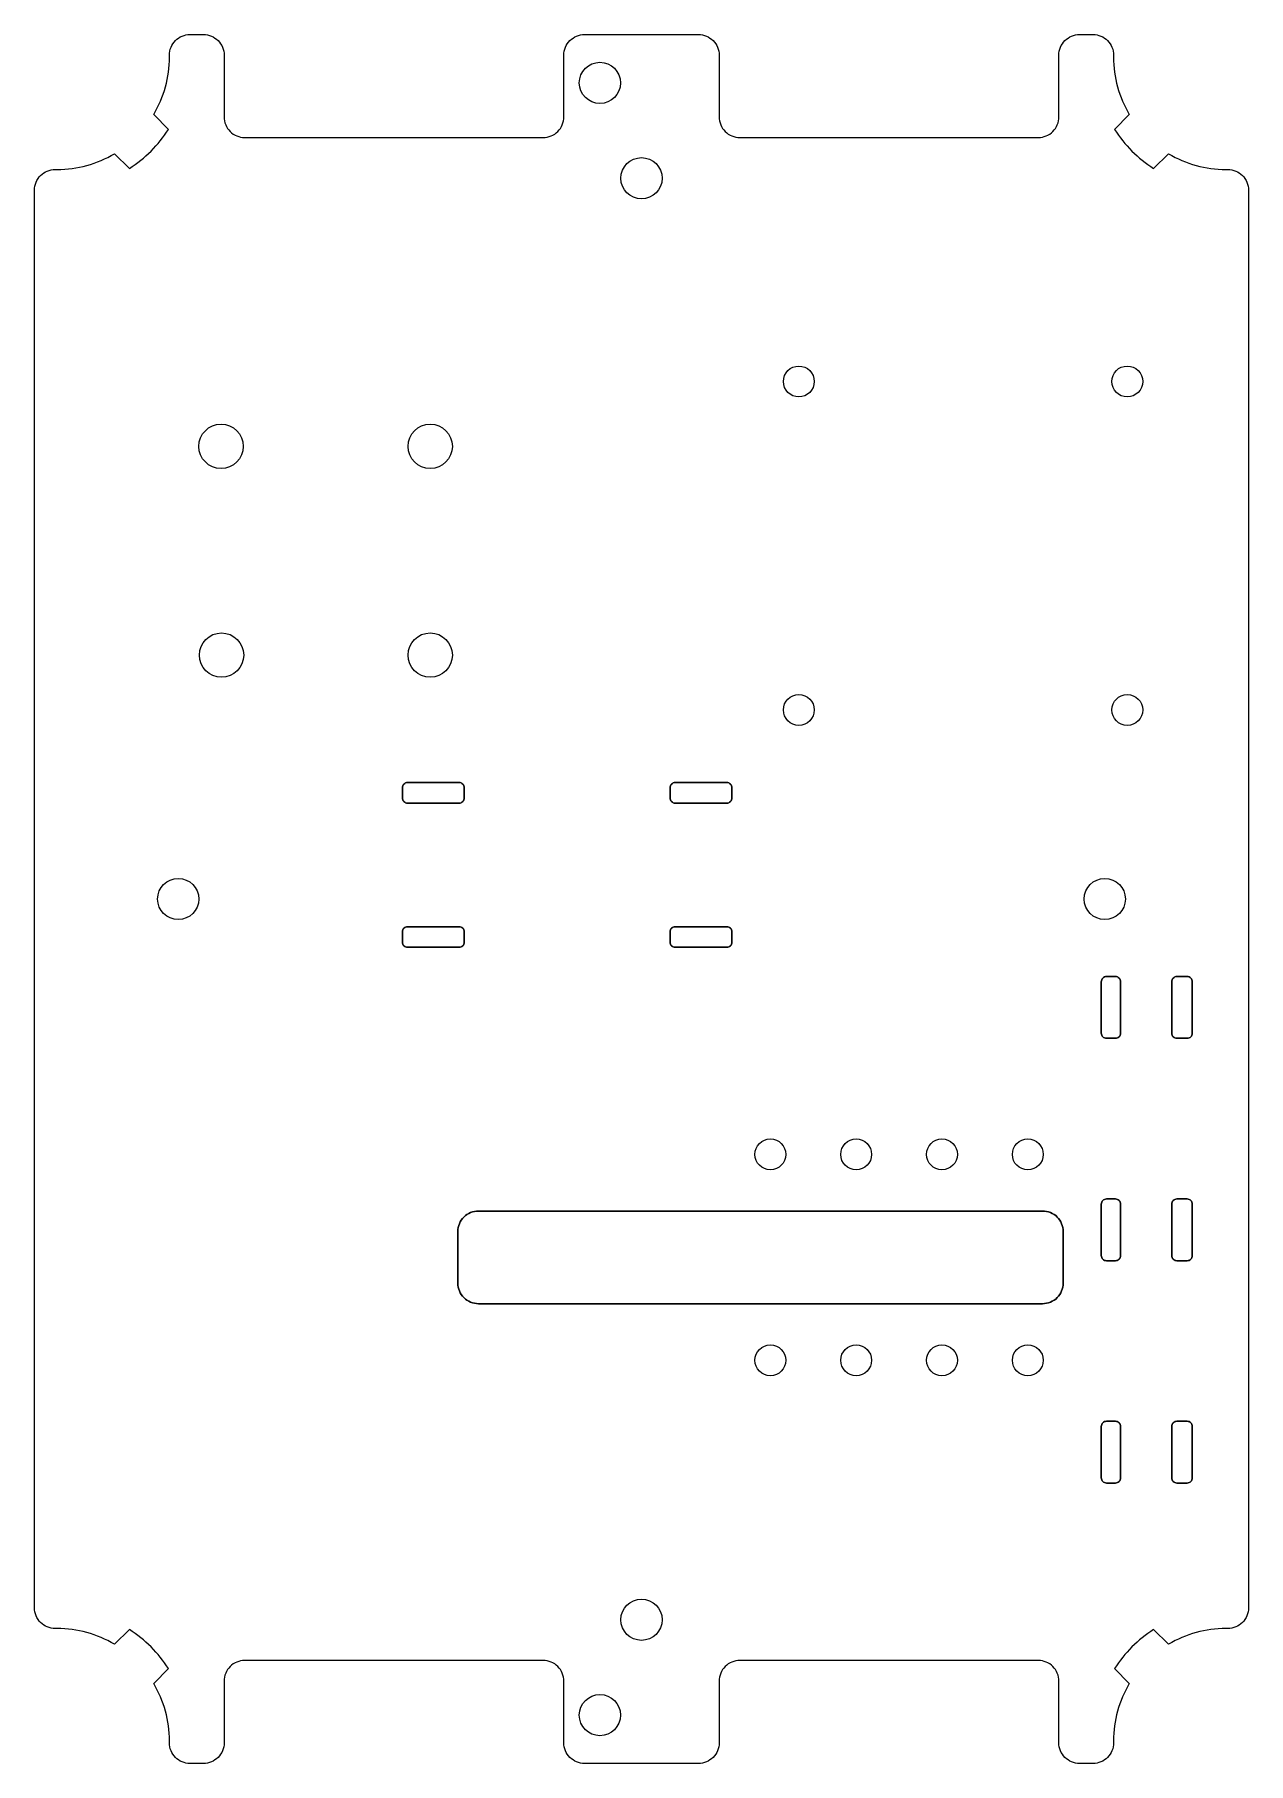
# Model space of a CAD drawing. Header units: millimetres. Extents: x -59 to 59, y -84 to 84.
import ezdxf

# ---------------------------------------------------------------- set-up
doc = ezdxf.new("R2010")
doc.units = ezdxf.units.MM
doc.layers.get('0').update_dxf_attribs({"linetype": 'CONTINUOUS'})

msp = doc.modelspace()

# ---------------------------------------------------------------- linework, layer by layer
for points in [[(43.85, 83.95, -0.414214), (45.85, 81.95), (45.85, 81.75, 0.13497), (47.38, 76.18), (45.94, 74.74, 0.105315), (49.74, 70.94), (51.18, 72.38, 0.13497), (56.75, 70.85), (56.95, 70.85, -0.414214), (58.95, 68.85), (58.95, -68.85, -0.414214), (56.95, -70.85), (56.75, -70.85, 0.13497), (51.18, -72.38), (49.74, -70.94, 0.105315), (45.94, -74.74), (47.38, -76.18, 0.13497), (45.85, -81.75), (45.85, -81.95, -0.414214), (43.85, -83.95), (42.54, -83.95, -0.414214), (40.54, -81.95), (40.54, -75.95, 0.414214), (38.54, -73.95), (9.54, -73.95, 0.414214), (7.54, -75.95), (7.54, -81.95, -0.414214), (5.54, -83.95), (-5.54, -83.95, -0.414214), (-7.54, -81.95), (-7.54, -75.95, 0.414214), (-9.54, -73.95), (-38.54, -73.95, 0.414214), (-40.54, -75.95), (-40.54, -81.95, -0.414214), (-42.54, -83.95), (-43.85, -83.95, -0.414214), (-45.85, -81.95), (-45.85, -81.75, 0.13497), (-47.38, -76.18), (-45.94, -74.74, 0.105315), (-49.74, -70.94), (-51.18, -72.38, 0.13497), (-56.75, -70.85), (-56.95, -70.85, -0.414214), (-58.95, -68.85), (-58.95, 68.85, -0.414214), (-56.95, 70.85), (-56.75, 70.85, 0.13497), (-51.18, 72.38), (-49.74, 70.94, 0.105315), (-45.94, 74.74), (-47.38, 76.18, 0.13497), (-45.85, 81.75), (-45.85, 81.95, -0.414214), (-43.85, 83.95), (-42.54, 83.95, -0.414214), (-40.54, 81.95), (-40.54, 75.95, 0.414214), (-38.54, 73.95), (-9.54, 73.95, 0.414214), (-7.54, 75.95), (-7.54, 81.95, -0.414214), (-5.54, 83.95), (5.54, 83.95, -0.414214), (7.54, 81.95), (7.54, 75.95, 0.414214), (9.54, 73.95), (38.54, 73.95, 0.414214), (40.54, 75.95), (40.54, 81.95, -0.414214), (42.54, 83.95)], [(43.85, 83.95, -0.414214), (45.85, 81.95), (45.85, 81.75, 0.13497), (47.38, 76.18), (45.94, 74.74, 0.105315), (49.74, 70.94), (51.18, 72.38, 0.13497), (56.75, 70.85), (56.95, 70.85, -0.414214), (58.95, 68.85), (58.95, -68.85, -0.414214), (56.95, -70.85), (56.75, -70.85, 0.13497), (51.18, -72.38), (49.74, -70.94, 0.105315), (45.94, -74.74), (47.38, -76.18, 0.13497), (45.85, -81.75), (45.85, -81.95, -0.414214), (43.85, -83.95), (42.54, -83.95, -0.414214), (40.54, -81.95), (40.54, -75.95, 0.414214), (38.54, -73.95), (9.54, -73.95, 0.414214), (7.54, -75.95), (7.54, -81.95, -0.414214), (5.54, -83.95), (-5.54, -83.95, -0.414214), (-7.54, -81.95), (-7.54, -75.95, 0.414214), (-9.54, -73.95), (-38.54, -73.95, 0.414214), (-40.54, -75.95), (-40.54, -81.95, -0.414214), (-42.54, -83.95), (-43.85, -83.95, -0.414214), (-45.85, -81.95), (-45.85, -81.75, 0.13497), (-47.38, -76.18), (-45.94, -74.74, 0.105315), (-49.74, -70.94), (-51.18, -72.38, 0.13497), (-56.75, -70.85), (-56.95, -70.85, -0.414214), (-58.95, -68.85), (-58.95, 68.85, -0.414214), (-56.95, 70.85), (-56.75, 70.85, 0.13497), (-51.18, 72.38), (-49.74, 70.94, 0.105315), (-45.94, 74.74), (-47.38, 76.18, 0.13497), (-45.85, 81.75), (-45.85, 81.95, -0.414214), (-43.85, 83.95), (-42.54, 83.95, -0.414214), (-40.54, 81.95), (-40.54, 75.95, 0.414214), (-38.54, 73.95), (-9.54, 73.95, 0.414214), (-7.54, 75.95), (-7.54, 81.95, -0.414214), (-5.54, 83.95), (5.54, 83.95, -0.414214), (7.54, 81.95), (7.54, 75.95, 0.414214), (9.54, 73.95), (38.54, 73.95, 0.414214), (40.54, 75.95), (40.54, 81.95, -0.414214), (42.54, 83.95)], [(-22.72, 9.31), (-17.72, 9.31, 0.414214), (-17.22, 9.81), (-17.22, 10.81, 0.414214), (-17.72, 11.31), (-22.72, 11.31, 0.414214), (-23.22, 10.81), (-23.22, 9.81, 0.414214)], [(-23.22, 10.81, -0.414214), (-22.72, 11.31), (-17.72, 11.31, -0.414214), (-17.22, 10.81), (-17.22, 9.81, -0.414214), (-17.72, 9.31), (-22.72, 9.31, -0.414214), (-23.22, 9.81)], [(2.78, 10.81), (2.78, 9.81, 0.414214), (3.28, 9.31), (8.28, 9.31, 0.414214), (8.78, 9.81), (8.78, 10.81, 0.414214), (8.28, 11.31), (3.28, 11.31, 0.414214)], [(2.78, 10.81, -0.414214), (3.28, 11.31), (8.28, 11.31, -0.414214), (8.78, 10.81), (8.78, 9.81, -0.414214), (8.28, 9.31), (3.28, 9.31, -0.414214), (2.78, 9.81)], [(-23.22, -3.19), (-23.22, -4.19, 0.414214), (-22.72, -4.69), (-17.72, -4.69, 0.414214), (-17.22, -4.19), (-17.22, -3.19, 0.414214), (-17.72, -2.69), (-22.72, -2.69, 0.414214)], [(-23.22, -3.19, -0.414214), (-22.72, -2.69), (-17.72, -2.69, -0.414214), (-17.22, -3.19), (-17.22, -4.19, -0.414214), (-17.72, -4.69), (-22.72, -4.69, -0.414214), (-23.22, -4.19)], [(2.78, -3.19), (2.78, -4.19, 0.414214), (3.28, -4.69), (8.28, -4.69, 0.414214), (8.78, -4.19), (8.78, -3.19, 0.414214), (8.28, -2.69), (3.28, -2.69, 0.414214)], [(2.78, -3.19, -0.414214), (3.28, -2.69), (8.28, -2.69, -0.414214), (8.78, -3.19), (8.78, -4.19, -0.414214), (8.28, -4.69), (3.28, -4.69, -0.414214), (2.78, -4.19)], [(46.53, -13.03), (46.53, -8.03, 0.414214), (46.03, -7.53), (45.16, -7.53, 0.414214), (44.66, -8.03), (44.66, -13.03, 0.414214), (45.16, -13.53), (46.03, -13.53, 0.414214)], [(44.66, -8.03, -0.414214), (45.16, -7.53), (46.03, -7.53, -0.414214), (46.53, -8.03), (46.53, -13.03, -0.414214), (46.03, -13.53), (45.16, -13.53, -0.414214), (44.66, -13.03)], [(53, -7.53), (52, -7.53, 0.414214), (51.5, -8.03), (51.5, -13.03, 0.414214), (52, -13.53), (53, -13.53, 0.414214), (53.5, -13.03), (53.5, -8.03, 0.414214)], [(51.5, -8.03, -0.414214), (52, -7.53), (53, -7.53, -0.414214), (53.5, -8.03), (53.5, -13.03, -0.414214), (53, -13.53), (52, -13.53, -0.414214), (51.5, -13.03)], [(45.16, -35.13), (46.03, -35.13, 0.414214), (46.53, -34.63), (46.53, -29.63, 0.414214), (46.03, -29.13), (45.16, -29.13, 0.414214), (44.66, -29.63), (44.66, -34.63, 0.414214)], [(44.66, -29.63, -0.414214), (45.16, -29.13), (46.03, -29.13, -0.414214), (46.53, -29.63), (46.53, -34.63, -0.414214), (46.03, -35.13), (45.16, -35.13, -0.414214), (44.66, -34.63)], [(51.5, -29.63), (51.5, -34.63, 0.414214), (52, -35.13), (53, -35.13, 0.414214), (53.5, -34.63), (53.5, -29.63, 0.414214), (53, -29.13), (52, -29.13, 0.414214)], [(51.5, -29.63, -0.414214), (52, -29.13), (53, -29.13, -0.414214), (53.5, -29.63), (53.5, -34.63, -0.414214), (53, -35.13), (52, -35.13, -0.414214), (51.5, -34.63)], [(-17.84, -32.3), (-17.84, -37.3, 0.414214), (-15.84, -39.3), (38.96, -39.3, 0.414214), (40.96, -37.3), (40.96, -32.3, 0.414214), (38.96, -30.3), (-15.84, -30.3, 0.414214)], [(-17.84, -37.3), (-17.84, -32.3, -0.414214), (-15.84, -30.3), (38.96, -30.3, -0.414214), (40.96, -32.3), (40.96, -37.3, -0.414214), (38.96, -39.3), (-15.84, -39.3, -0.414214)], [(45.16, -56.72), (46.03, -56.72, 0.414214), (46.53, -56.22), (46.53, -51.22, 0.414214), (46.03, -50.72), (45.16, -50.72, 0.414214), (44.66, -51.22), (44.66, -56.22, 0.414214)], [(45.16, -56.72, -0.414214), (44.66, -56.22), (44.66, -51.22, -0.414214), (45.16, -50.72), (46.03, -50.72, -0.414214), (46.53, -51.22), (46.53, -56.22, -0.414214), (46.03, -56.72)], [(51.5, -51.22), (51.5, -56.22, 0.414214), (52, -56.72), (53, -56.72, 0.414214), (53.5, -56.22), (53.5, -51.22, 0.414214), (53, -50.72), (52, -50.72, 0.414214)], [(53.5, -56.22, -0.414214), (53, -56.72), (52, -56.72, -0.414214), (51.5, -56.22), (51.5, -51.22, -0.414214), (52, -50.72), (53, -50.72, -0.414214), (53.5, -51.22)]]:
    msp.add_lwpolyline(points, format="xyb", close=True)
for centre, radius in [((-4.04, 79.26), 2), ((-4.04, 79.26), 2), ((0, 70), 2), ((0, 70), 2), ((15.28, 50.26), 1.5), ((15.28, 50.26), 1.5), ((47.18, 50.26), 1.5), ((47.18, 50.26), 1.5), ((-40.84, 43.96), 2.15), ((-40.84, 43.96), 2.15), ((-20.52, 43.96), 2.15), ((-20.52, 43.96), 2.15), ((-40.79, 23.69), 2.15), ((-40.79, 23.69), 2.15), ((-20.52, 23.69), 2.15), ((-20.52, 23.69), 2.15), ((15.28, 18.36), 1.5), ((15.28, 18.36), 1.5), ((47.18, 18.36), 1.5), ((47.18, 18.36), 1.5), ((-45, 0), 2), ((-45, 0), 2), ((45, 0), 2), ((45, 0), 2), ((12.52, -24.8), 1.5), ((12.52, -24.8), 1.5), ((20.85, -24.8), 1.5), ((20.85, -24.8), 1.5), ((29.18, -24.8), 1.5), ((29.18, -24.8), 1.5), ((37.52, -24.8), 1.5), ((37.52, -24.8), 1.5), ((12.52, -44.8), 1.5), ((12.52, -44.8), 1.5), ((20.85, -44.8), 1.5), ((20.85, -44.8), 1.5), ((29.18, -44.8), 1.5), ((29.18, -44.8), 1.5), ((37.52, -44.8), 1.5), ((37.52, -44.8), 1.5), ((0, -70), 2), ((0, -70), 2), ((-4.04, -79.26), 2), ((-4.04, -79.26), 2)]:
    msp.add_circle(centre, radius)

doc.saveas('drawing.dxf')
